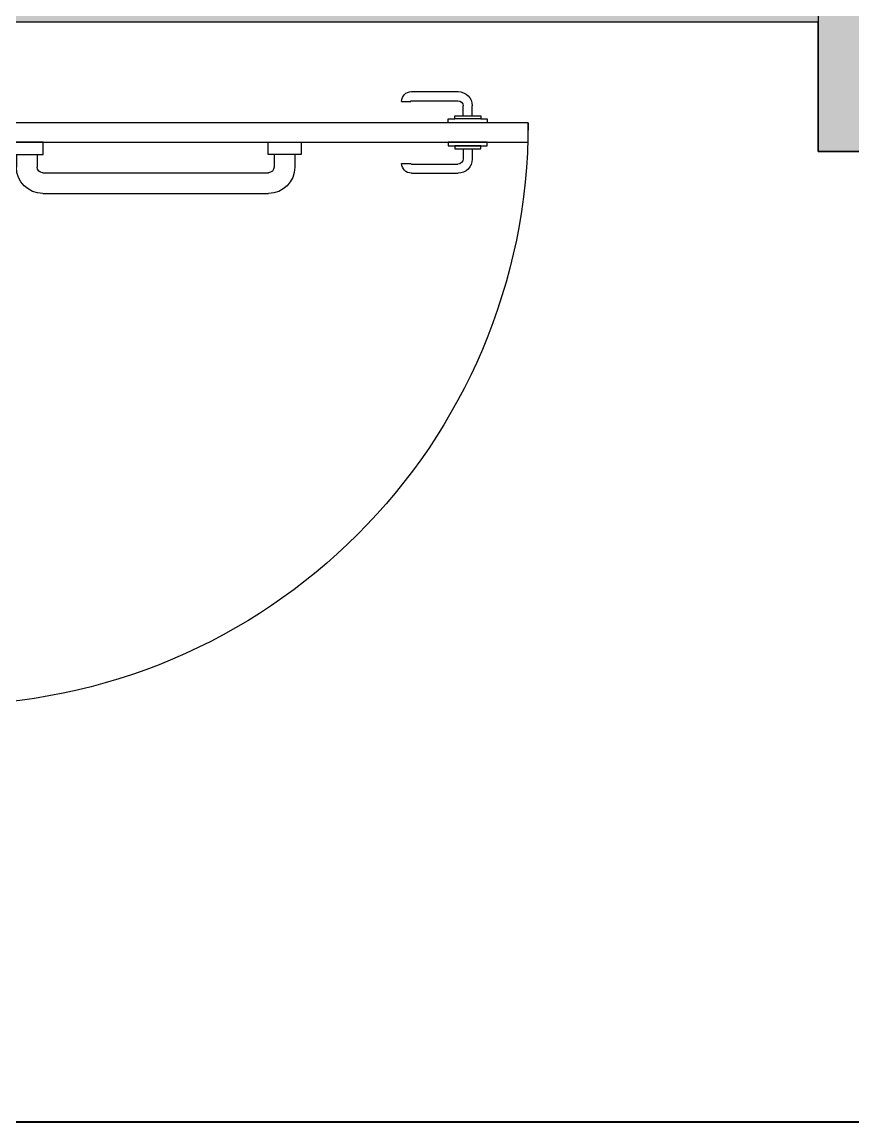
# Model space of a CAD drawing. Extents: x 100 to 738, y -85 to 470.
# Drawn here: x 625.206 to 626.49, y 455.037 to 456.737 of the extents above; entities that cross this region are included whole.
import ezdxf

# ---------------------------------------------------------------- set-up
doc = ezdxf.new("R2010")
doc.units = 0
doc.layers.get('0').update_dxf_attribs({"linetype": 'CONTINUOUS'})
for name, color, linetype in [('0704-LAY-PROPOSTO$0$A108', 8, 'CONTINUOUS'), ('A104', 4, 'CONTINUOUS'), ('ARQ-ALV', 6, 'CONTINUOUS'), ('ARQ-CON', 10, 'CONTINUOUS'), ('ARQ-PIS', 1, 'CONTINUOUS'), ('GRF-HTC', 253, 'CONTINUOUS')]:
    doc.layers.add(name, color=color, linetype=linetype)

# ---------------------------------------------------------------- blocks, each defined once
blk = doc.blocks.new('3600-00-FORCAS_ARMADAS-MAT-LAY-PROPOSTO$0$p90ACE')
for p, q in [((19.7709, 7.3092), (19.8009, 7.3092)), ((19.771, 7.2092), (19.7709, 7.3092)), ((19.8009, 7.3092), (19.801, 7.2442)), ((20.6809, 7.3092), (20.7109, 7.3092)), ((20.681, 7.2442), (20.6809, 7.3092)), ((20.711, 7.2092), (20.7109, 7.3092)), ((19.801, 7.2442), (19.791, 7.2442)), ((19.791, 7.2442), (19.791, 7.2092)), ((20.691, 7.2442), (20.681, 7.2442)), ((20.691, 7.2092), (20.691, 7.2442))]:
    blk.add_line(p, q)
for points in [[(19.7309, 7.3092), (19.7909, 7.3092), (19.7909, 7.3242), (19.7309, 7.3242)], [(20.6909, 7.3092), (20.7509, 7.3092), (20.7509, 7.3242), (20.6909, 7.3242)], [(19.731, 7.1942), (19.791, 7.1942), (19.791, 7.2092), (19.731, 7.2092)], [(19.791, 7.2092), (19.821, 7.2092), (19.821, 6.3092), (19.791, 6.3092)], [(20.691, 7.1942), (20.751, 7.1942), (20.751, 7.2092), (20.691, 7.2092)]]:
    blk.add_lwpolyline(points, close=True)
at = {"layer": '0704-LAY-PROPOSTO$0$A108'}
for p, q in [((19.821, 7.0588), (19.821, 7.1096)), ((19.821, 7.1096), (19.84, 7.1096)), ((19.84, 7.1096), (19.84, 7.0588)), ((19.84, 7.1), (19.8596, 7.1)), ((19.84, 7.0588), (19.821, 7.0588)), ((19.84, 7.068), (19.8596, 7.068)), ((19.8683, 7.0593), (19.8683, 6.7105)), ((19.9003, 7.0593), (19.9003, 6.7105)), ((19.84, 6.711), (19.821, 6.711)), ((19.821, 6.711), (19.821, 6.6602)), ((19.84, 6.6602), (19.84, 6.711)), ((19.84, 6.7018), (19.8596, 6.7018)), ((19.84, 6.6698), (19.8597, 6.6698)), ((19.821, 6.6602), (19.84, 6.6602)), ((19.758, 6.5047), (19.758, 6.4906)), ((19.854, 6.5047), (19.854, 6.4906)), ((19.743, 6.4896), (19.743, 6.4175)), ((19.757, 6.4896), (19.757, 6.4177)), ((19.855, 6.4896), (19.855, 6.4177)), ((19.869, 6.4896), (19.869, 6.4175)), ((19.791, 6.4326), (19.785, 6.4326)), ((19.785, 6.4326), (19.785, 6.4226)), ((19.791, 6.3726), (19.791, 6.4326)), ((19.821, 6.3726), (19.821, 6.4326)), ((19.821, 6.4326), (19.827, 6.4326)), ((19.827, 6.4326), (19.827, 6.3726)), ((19.7804, 6.4097), (19.765, 6.4097)), ((19.785, 6.4226), (19.7804, 6.4226)), ((19.7804, 6.4226), (19.7804, 6.3826)), ((19.785, 6.3826), (19.785, 6.4226)), ((19.827, 6.3826), (19.827, 6.4226)), ((19.827, 6.4226), (19.8316, 6.4226)), ((19.8316, 6.4226), (19.8316, 6.3826)), ((19.8316, 6.4097), (19.847, 6.4097)), ((19.7804, 6.3956), (19.7649, 6.3956)), ((19.8316, 6.3956), (19.8471, 6.3956)), ((19.7804, 6.3826), (19.785, 6.3826)), ((19.785, 6.3826), (19.785, 6.3726)), ((19.8316, 6.3826), (19.827, 6.3826)), ((19.785, 6.3726), (19.791, 6.3726)), ((19.827, 6.3726), (19.821, 6.3726))]:
    blk.add_line(p, q, dxfattribs=at)
for centre, radius, start, end in [((19.791, 7.2092), 0.9, 270.0038, 0.0038), ((19.8596, 7.0593), 0.0407, 0.0038, 90.0038), ((19.8596, 7.0593), 0.0087, 0.0038, 90.0038), ((19.8596, 6.7105), 0.0087, 270.0038, 0.0038), ((19.8596, 6.7105), 0.0407, 270.0038, 0.0038), ((19.7581, 6.4896), 0.0151, 90.3228, 180.0038), ((19.8539, 6.4896), 0.0151, 0.0038, 89.6847), ((19.758, 6.4896), 0.001, 90.0038, 180.0038), ((19.854, 6.4896), 0.001, 0.0038, 90.0038), ((19.7649, 6.4175), 0.0219, 180.0038, 270.0038), ((19.765, 6.4177), 0.00801, 180.0038, 270.0038), ((19.847, 6.4177), 0.00801, 270.0038, 0.0038), ((19.8471, 6.4175), 0.0219, 270.0038, 0.0038)]:
    blk.add_arc(centre, radius, start, end, dxfattribs=at)
blk = doc.blocks.new('BASE ARQ')
at = {"layer": 'GRF-HTC'}
h = blk.add_hatch(color=41, dxfattribs=at)
h.dxf.hatch_style = 1
h.paths.add_polyline_path([(736.2677, 478.451), (736.2677, 485.951), (736.1677, 485.951), (736.1677, 478.451)])
h = blk.add_hatch(color=82, dxfattribs=at)
h.dxf.hatch_style = 1
edge = h.paths.add_edge_path()
edge.add_line((730.77, 478.651), (730.67, 478.651))
edge.add_line((730.67, 478.651), (730.67, 478.8501))
edge.add_line((730.67, 478.8501), (730.77, 478.8501))
edge.add_line((730.77, 478.8501), (730.77, 478.751))
edge.add_line((730.77, 478.751), (736.1677, 478.751))
edge.add_line((736.1677, 478.751), (736.1677, 478.651))
edge.add_line((736.1677, 478.651), (730.77, 478.651))
at = {"layer": 'A104'}
blk.add_lwpolyline([(736.2677, 478.451), (736.2677, 485.951), (736.1677, 485.951), (736.1677, 478.451)], close=True, dxfattribs=at)
at = {"layer": 'ARQ-ALV'}
blk.add_line((739.9198, 476.951), (731.97, 476.951), dxfattribs=at)
at = {"layer": 'ARQ-CON', "xscale": -1, "rotation": 89.9999999999988}
blk.add_blockref('3600-00-FORCAS_ARMADAS-MAT-LAY-PROPOSTO$0$p90ACE', (742.0286, 498.2863), dxfattribs=at)

msp = doc.modelspace()

# ---------------------------------------------------------------- linework, layer by layer
at = {"layer": 'ARQ-PIS'}
msp.add_lwpolyline([(634.7529, 462.4367), (634.7529, 460.7867), (636.7004, 460.7867), (636.7004, 456.5367), (626.436, 456.5367), (626.436, 456.7367), (625.0878, 456.7367), (625.0877, 455.0367), (630.1882, 455.0367), (630.1882, 455.6867), (639.9748, 455.6867), (639.9748, 460.4167), (639.9004, 460.4167), (639.9004, 462.4367), (634.7529, 462.4367)], dxfattribs=at)

# ---------------------------------------------------------------- block references
msp.add_blockref('BASE ARQ', (-109.7317, -21.9142))

doc.saveas('drawing.dxf')
